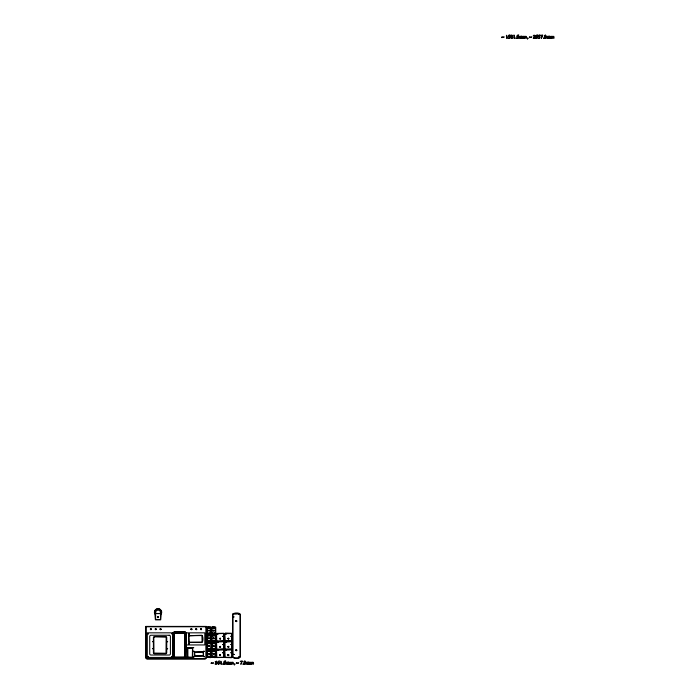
<?xml version="1.0" encoding="UTF-8"?>
<svg xmlns="http://www.w3.org/2000/svg" width="700" height="700" viewBox="0 0 700 700"><rect width="100%" height="100%" fill="white"/><g stroke="black" fill="none" stroke-linecap="round" stroke-linejoin="round"><path stroke-width="1.05" d="M207.909 634.462L207.077 635.303L207.077 641.384L207.909 642.215L211.129 641.699L211.19 635.303L210.56 634.489L207.139 633.946L207.077 627.55L207.594 626.78L211.129 627.235L211.19 633.631L210.359 634.462M212.511 634.462L211.68 635.303L211.68 641.384L212.511 642.215L215.731 641.699L215.793 635.303L215.162 634.489L211.741 633.946L211.68 627.55L212.196 626.78L215.731 627.235L215.793 633.631L214.961 634.462M207.909 642.215L207.077 643.055L207.104 649.337L211.129 650.492L211.19 656.889L210.674 657.659L207.139 657.204L207.077 650.799L207.909 649.968M217.123 641.314L216.291 640.483L216.466 633.413L223.711 633.255L223.869 640.99L216.379 641.83L216.317 648.707L217.149 649.548M212.511 642.215L211.68 643.055L211.706 649.337L215.731 650.492L215.793 656.889L215.276 657.659L211.741 657.204L211.68 650.799L212.511 649.968M210.359 649.968C212.362 649.565 212.266 642.582 210.359 642.215M214.961 649.968C216.965 649.565 216.869 642.582 214.961 642.215M231.438 649.486L232.269 650.317L232.269 656.889L231.438 657.72L224.761 657.475L224.516 650.317L225.146 649.512L232.129 649.189L231.971 641.454L224.726 641.611L224.551 648.681L225.382 649.512M186.156 644.945L204.811 644.945L204.811 632.835L185.308 632.835L185.308 657.44L186.156 657.44L186.156 632.835M223.239 641.305L224.07 642.136L224.009 649.023L216.449 649.845L216.606 657.58L223.851 657.423L224.026 650.344L223.195 649.512M229.81 664.239L228.874 662.051L226.082 662.305L226.074 664.3L227.168 664.3L227.071 662.384L227.701 662.541L227.395 664.3L228.498 664.3L228.139 662.602L228.672 662.305L228.725 664.3L230.991 664.3L230.65 662.594L231.525 662.541C231.184 665.499 232.277 664.169 232.496 662.305C232.487 664.457 233.914 665.35 233.214 662.366L229.915 662.305L229.81 664.3M550.541 38.386L550.725 36.33L553.858 36.444C554.558 39.436 553.122 38.544 553.14 36.391C552.913 38.255 551.827 39.585 552.169 36.627L551.294 36.68L551.635 38.386L549.369 38.386L549.308 36.391L548.782 36.689L549.141 38.386L548.03 38.386L548.336 36.627L547.715 36.47L547.803 38.386L546.709 38.386L546.718 36.47L549.509 36.129L550.454 38.386M522.988 38.386L523.171 36.33L526.304 36.444C527.004 39.436 525.569 38.544 525.586 36.391C525.359 38.255 524.274 39.585 524.615 36.627L523.74 36.68L524.081 38.386L521.815 38.386L521.754 36.391L521.229 36.689L521.587 38.386L520.485 38.386L520.791 36.627L520.161 36.47L520.258 38.386L519.164 38.386L519.173 36.47L521.964 36.129L522.9 38.386M250.066 664.3L250.075 662.305L253.382 662.366C254.082 665.35 252.648 664.457 252.665 662.305C252.438 664.169 251.352 665.499 251.694 662.541L250.819 662.594L251.16 664.3L248.894 664.3L248.832 662.305L248.307 662.602L248.666 664.3L247.564 664.3L247.87 662.541L247.24 662.384L247.336 664.3L246.243 664.3L246.251 662.305L249.034 662.051L249.979 664.3M172.83 632.835L172.83 657.44M200.576 629.099C201.548 631.33 202.204 627.296 200.576 629.099M200.821 629.142L201.53 629.256L200.821 629.142M147.919 656.46L148.514 656.582L147.919 656.46M217.324 633.92L217.919 634.034L217.324 633.92M217.35 642.145L217.945 642.259L217.35 642.145M217.315 650.352L217.91 650.466L217.315 650.352M225.566 633.894L226.161 634.008L225.566 633.894M225.593 642.119L226.188 642.233L225.593 642.119M225.549 650.326L226.144 650.44L225.549 650.326M238.866 656.784L239.461 656.898L238.866 656.784M153.799 637.569L153.965 653.1L166.014 653.249L166.171 637.175L154.63 636.851L153.799 637.569M174.414 633.929L174.475 656.556L175.263 657.081L184.056 657.02L184.581 656.224L184.52 633.719L183.724 633.194L175.263 633.194L174.414 633.929M195.737 629.081C196.63 631.339 197.426 627.331 195.737 629.081M195.974 629.125L196.683 629.265L195.974 629.125M206.386 657.457L206.369 657.65A1.575 1.575 0 0 1 205.013 659.006L147.088 659.006A1.575 1.575 0 0 1 145.731 657.65L145.722 626.413L206.386 626.413L206.386 657.457M190.89 629.072C191.774 631.339 192.588 627.34 190.89 629.072M191.135 629.125L191.844 629.274L191.135 629.125M150.334 629.072C151.2 631.339 152.049 627.349 150.334 629.072M150.579 629.125L151.287 629.274L150.579 629.125M244.3 661.789L244.877 664.212L245.411 661.771L244.86 661.124L244.3 661.789M544.766 35.875L545.352 38.29L545.886 35.857L545.326 35.201L544.766 35.875M193.585 656.617L194.145 656.827L193.611 656.548M188.449 633.929C189.131 635.845 189.919 632.511 188.449 633.929M188.685 633.981L189.201 634.104L188.711 633.92M157.447 616.98C158.261 619.325 159.241 615.274 157.447 616.98M157.684 617.041L158.41 617.216L157.684 617.041M171.614 656.451L172.2 656.591L171.614 656.451M219.581 638.505C220.377 640.798 221.34 636.825 219.581 638.505M219.817 638.558L220.518 638.733L219.817 638.558M219.607 646.73C220.404 649.023 221.366 645.059 219.607 646.73M219.844 646.782L220.509 647.045L219.879 646.695M219.564 654.938C220.36 657.23 221.322 653.258 219.564 654.938M219.8 654.99L220.5 655.165L219.8 654.99M227.815 638.479C228.611 640.771 229.574 636.799 227.815 638.479M228.051 638.531L228.751 638.706L228.051 638.531M227.841 646.704C228.638 648.996 229.6 645.024 227.841 646.704M228.078 646.756L228.777 646.931L228.078 646.756M227.797 654.911C228.594 657.204 229.556 653.231 227.797 654.911M228.043 654.964L228.743 655.139L228.043 654.964M235.777 620.944C236.574 623.236 237.545 619.264 235.777 620.944M236.023 620.996L236.723 621.171L236.023 620.996M188.449 643.606C189.105 645.54 189.936 642.206 188.449 643.606M188.685 643.668L189.201 643.799L188.685 643.668M187.556 648.06L187.539 656.845C188.072 658.472 192.246 658.472 192.789 656.845L192.675 647.85L187.556 648.06M187.793 648.104L187.827 657.038L192.351 657.186L192.518 648.069L187.793 648.104M222.661 636.326L223.248 636.475L222.661 636.326M222.688 644.551L223.274 644.7L222.688 644.551M222.644 652.759L223.23 652.907L222.644 652.759M230.895 636.291L231.481 636.449L230.895 636.291M230.921 644.525L231.507 644.674L230.921 644.525M230.886 652.733L231.464 652.881L230.886 652.733M233.537 654.343L234.124 654.491L233.537 654.343M147.928 633.675L148.514 633.832L147.928 633.675M152.504 641.55L153.09 641.707L152.504 641.55M188.597 635.705L188.877 642.442L201.784 642.521C203.499 642.023 203.28 635.731 201.784 635.25L188.597 635.705M188.834 635.758L189.044 642.25L202.116 642.058L201.924 635.521L188.834 635.758M193.104 647.526L193.681 647.684L193.104 647.526M193.585 651.219L194.171 651.376L193.585 651.219M194.407 652.111L194.696 656.197L203.56 655.935L203.359 651.814L194.407 652.111M194.644 652.164L194.784 655.97L203.341 655.839L203.21 652.015L194.644 652.164M203.761 651.219L204.347 651.376L203.761 651.219M207.34 627.41L207.366 633.85L210.577 634.183L210.901 627.331L207.366 627.331M207.34 635.154L207.366 641.602L210.577 641.926L210.901 635.084L207.34 635.154M207.34 642.906L207.366 649.355L210.577 649.679L210.901 642.836L207.34 642.906M207.34 650.659L207.366 657.108L210.577 657.431L210.901 650.589L207.34 650.659M211.942 627.41L211.969 633.85L215.18 634.183L215.504 627.331L211.969 627.331M211.942 635.154L211.969 641.602L215.18 641.926L215.504 635.084L211.942 635.154M211.942 642.906L211.969 649.355L215.18 649.679L215.504 642.836L211.942 642.906M211.942 650.659L211.969 657.108L215.18 657.431L215.504 650.589L211.942 650.659M216.554 633.771L216.711 640.894L223.624 640.894L223.624 633.5L216.58 633.692M216.58 641.996L216.737 649.128L223.65 649.128L223.65 641.725L216.58 641.996M216.536 650.204L216.694 657.335L223.606 657.335L223.606 649.933L216.536 650.204M224.551 633.692L224.779 641.043L232.032 641.043L232.032 633.299L225.356 633.054L224.551 633.692M224.787 633.745L224.945 640.867L231.858 640.867L231.91 633.535L224.814 633.666M224.814 641.97L224.971 649.093L231.884 649.093L231.884 641.699L224.814 641.97M224.779 650.178L224.936 657.3L231.849 657.3L231.849 649.906L224.805 650.099M232.645 614.241L232.619 656.863C233.03 658.84 239.96 658.84 240.371 656.863L240.371 614.434C239.776 612.386 233.608 612.605 232.645 614.241M232.881 614.294L232.864 656.845C233.345 658.508 239.636 658.508 240.126 656.845L240.109 614.294L239.523 613.847L232.907 614.215M160.037 629.038C160.773 631.356 161.831 627.41 160.037 629.038M160.274 629.108L160.965 629.291L160.274 629.108M193.104 657.379L193.681 657.536L193.104 657.379M233.537 616.822L234.115 616.98L233.564 616.744M235.795 650.064C236.477 652.391 237.632 648.471 235.795 650.064M236.031 650.134L236.723 650.335L236.031 650.134M245.971 662.646L244.851 664.344L244.072 663.915L243.959 661.596L244.869 660.992L245.971 662.646M546.446 36.732L545.317 38.43L544.539 38.001L544.434 35.683L545.344 35.079L546.446 36.732M186.638 657.37L187.224 657.545L186.638 657.37M218.076 662.629L218.697 664.204L219.144 662.821L218.076 662.629M155.199 629.02C155.846 631.356 157.062 627.454 155.199 629.02M155.426 629.09L156.117 629.309L155.426 629.09M152.513 648.559L153.09 648.742L152.513 648.559M208.556 630.411C209.195 632.747 210.429 628.863 208.556 630.411M208.793 630.481L209.475 630.7L208.827 630.394M208.556 638.164C209.195 640.5 210.429 636.615 208.556 638.164M208.793 638.234L209.475 638.452L208.793 638.234M208.556 645.907C209.195 648.253 210.429 644.367 208.556 645.907M208.793 645.986L209.475 646.205L208.793 645.986M208.556 653.66C209.195 656.005 210.429 652.12 208.556 653.66M208.793 653.739L209.475 653.957L208.793 653.739M213.159 630.411C213.798 632.747 215.031 628.863 213.159 630.411M213.395 630.481L214.043 630.788L213.43 630.394M213.159 638.164C213.798 640.5 215.031 636.615 213.159 638.164M213.395 638.234L214.077 638.452L213.395 638.234M213.159 645.907C213.798 648.253 215.031 644.367 213.159 645.907M213.395 645.986L214.077 646.205L213.395 645.986M213.159 653.66C213.798 656.005 215.031 652.12 213.159 653.66M213.395 653.739L214.077 653.957L213.395 653.739M167.046 641.532L167.624 641.716L167.046 641.532M238.866 614.381L239.444 614.574L238.901 614.311M186.646 647.509L187.215 647.71L186.646 647.509M511.201 37.179L511.271 38.106L512.12 38.15L512.111 37.336L511.201 37.179M171.623 633.649L172.156 633.929L171.666 633.579M167.046 648.541L167.615 648.76L167.046 648.541M203.77 656.574L204.33 656.801L203.77 656.574M223.851 662.218L225.295 663.329L224.604 664.169L223.685 664.038L225.269 663.994L225.557 662.655L224.219 661.85L225.68 660.949L224.385 661.045L223.939 662.279M508.331 36.295L509.766 37.406L509.075 38.255L508.165 38.124L509.74 38.08L510.029 36.741L508.69 35.936L510.16 35.035L508.856 35.123L508.34 36.278M516.941 36.295L518.376 37.406L517.694 38.255L516.775 38.124L518.359 38.08L518.648 36.741L517.3 35.936L518.77 35.035L517.475 35.123L516.95 36.278M535.876 36.295L537.32 37.406L536.629 38.255L535.71 38.124L537.294 38.08L537.582 36.741L536.235 35.936L537.705 35.035L536.41 35.123L535.876 36.295M538.335 36.295L539.779 37.406L539.087 38.255L538.178 38.124L539.753 38.08L540.041 36.741L538.702 35.936L540.173 35.035L538.869 35.123L538.344 36.278M220.885 663.863C222.88 666.724 220.045 656.486 220.885 663.863M506.59 37.949C508.585 40.81 505.75 30.564 506.59 37.949M513.975 37.949C515.97 41.081 513.205 29.864 513.975 37.949M242.218 661.124L240.852 664.344L241.832 661.404C239.356 662.183 240.074 660.686 242.218 661.124M542.692 35.201L541.327 38.43L542.299 35.49C539.822 36.269 540.549 34.773 542.692 35.201M215.171 663.941L216.685 663.985L216.668 661.168L215.136 661.771L216.317 661.404L215.67 662.655L216.554 662.979L216.519 663.924L215.171 663.941M512.199 35.752L511.735 36.461L511.123 35.683L511.63 35.201L512.199 35.752M234.666 664.37L234.307 665L234.859 664.247L234.237 663.889L234.666 664.37M527.756 38.456L527.398 39.086L527.949 38.334L527.327 37.975L527.756 38.456M211.269 662.996L211.094 663.512L213.325 663.241C214.165 661.867 212.502 663.784 211.741 662.699L211.269 662.996M236.364 662.996L236.18 663.512L238.42 663.241C239.251 661.867 237.598 663.784 236.836 662.699L236.364 662.996M501.9 37.083L501.716 37.599L503.956 37.328C504.787 35.954 503.134 37.87 502.373 36.785L501.9 37.083M529.445 37.083L529.27 37.599L531.501 37.328C532.341 35.954 530.688 37.87 529.926 36.785L529.445 37.083M219.678 663.206L218.662 664.352L217.893 663.959L217.551 662.9L218.216 661.439C221.742 659.689 216.624 662.602 218.776 662.183L219.678 663.206M535.176 35.945L533.724 38.01L535.369 37.686L535.159 38.386L533.242 38.386L534.747 36.155L534.1 35.42L533.242 36.05L533.654 35.28L534.931 35.324L535.176 35.945M510.921 37.109L511.009 38.22L512.383 38.203L511.875 36.558L512.321 35.28L511.017 35.289L510.921 37.109M223.379 664.081L222.827 664.081L223.379 664.081M243.539 664.081L242.996 664.081L243.539 664.081M516.469 38.167L515.918 38.167L516.469 38.167M544.014 38.167L543.471 38.167L544.014 38.167M155.479 609.709L154.901 610.461A3.64 3.64 0 0 0 154.901 614.101L155.383 619.789L160.711 619.789L161.201 614.101A3.64 3.64 0 0 0 161.201 610.461L159.862 609.131A3.64 3.64 0 0 0 156.231 609.131L155.479 609.709M155.654 609.884L155.111 610.584A3.395 3.395 0 0 0 155.111 613.979L155.654 614.679L155.627 619.553L160.475 619.553L160.475 614.653L160.982 613.979A3.395 3.395 0 0 0 160.982 610.584L159.74 609.341A3.395 3.395 0 0 0 156.354 609.341L155.654 609.884M160.143 613.489L155.96 613.489A2.415 2.415 0 0 1 158.051 609.866A2.415 2.415 0 0 1 160.143 613.489M160.352 613.611L155.75 613.611A2.66 2.66 0 0 1 158.051 609.621A2.66 2.66 0 0 1 160.352 613.611M206.019 626.771L146.081 626.771L146.081 657.44A1.208 1.208 0 0 0 147.298 658.656L204.811 658.656A1.208 1.208 0 0 0 206.019 657.44L206.019 626.771M210.341 627.322L207.926 627.322L207.926 628.171L210.341 628.171L210.341 627.322M214.944 627.322L212.529 627.322L212.529 628.171L214.944 628.171L214.944 627.322M210.105 627.559L208.162 627.926L210.105 627.559M214.707 627.559L212.765 627.926L214.707 627.559M184.949 631.619L174.046 631.619L174.046 632.468L184.949 632.468L184.949 631.619M184.704 631.864L174.282 632.222L184.704 631.864M173.679 632.835L147.298 632.835L147.298 657.44L173.679 657.44L173.679 632.835M183.732 632.835L175.254 632.835A1.208 1.208 0 0 0 174.046 634.043L174.046 656.233A1.208 1.208 0 0 0 175.254 657.44L183.732 657.44A1.208 1.208 0 0 0 184.949 656.233L184.949 634.043A1.208 1.208 0 0 0 183.732 632.835M173.434 633.071L173.075 657.204L173.434 633.071M185.911 633.071L185.553 657.204L185.911 633.071M210.341 633.01L207.926 633.01L207.926 633.859L210.341 633.859L210.341 633.01M214.944 633.01L212.529 633.01L212.529 633.859L214.944 633.859L214.944 633.01M210.105 633.255L208.162 633.622L210.105 633.255M214.707 633.255L212.765 633.622L214.707 633.255M210.341 635.075L207.926 635.075L207.926 635.924L210.341 635.924L210.341 635.075M214.944 635.075L212.529 635.075L212.529 635.924L214.944 635.924L214.944 635.075M169.199 635.25L150.929 635.25A1.208 1.208 0 0 0 149.721 636.466L149.721 653.809A1.208 1.208 0 0 0 150.929 655.025L169.199 655.025A1.208 1.208 0 0 0 170.406 653.809L170.406 636.466A1.208 1.208 0 0 0 169.199 635.25M210.105 635.311L208.162 635.679L210.105 635.311M214.707 635.311L212.765 635.679L214.707 635.311M165.515 636.466L154.612 636.466A1.208 1.208 0 0 0 153.405 637.674L153.405 652.601A1.208 1.208 0 0 0 154.612 653.809L165.515 653.809A1.208 1.208 0 0 0 166.731 652.601L166.731 637.674A1.208 1.208 0 0 0 165.515 636.466M210.341 640.762L207.926 640.762L207.926 641.611L210.341 641.611L210.341 640.762M214.944 640.762L212.529 640.762L212.529 641.611L214.944 641.611L214.944 640.762M210.105 641.008L208.162 641.375L210.105 641.008M214.707 641.008L212.765 641.375L214.707 641.008M210.341 642.827L207.926 642.827L207.926 643.676L210.341 643.676L210.341 642.827M214.944 642.827L212.529 642.827L212.529 643.676L214.944 643.676L214.944 642.827M210.105 643.064L208.162 643.431L210.105 643.064M214.707 643.064L212.765 643.431L214.707 643.064M210.341 648.515L207.926 648.515L207.926 649.364L210.341 649.364L210.341 648.515M214.944 648.515L212.529 648.515L212.529 649.364L214.944 649.364L214.944 648.515M210.105 648.76L208.162 649.128L210.105 648.76M214.707 648.76L212.765 649.128L214.707 648.76M210.341 650.58L207.926 650.58L207.926 651.429L210.341 651.429L210.341 650.58M214.944 650.58L212.529 650.58L212.529 651.429L214.944 651.429L214.944 650.58M210.105 650.816L208.162 651.184L210.105 650.816M214.707 650.816L212.765 651.184L214.707 650.816M210.341 656.267L207.926 656.267L207.926 657.116L210.341 657.116L210.341 656.267M214.944 656.267L212.529 656.267L212.529 657.116L214.944 657.116L214.944 656.267M210.105 656.512L208.162 656.871L210.105 656.512M214.707 656.512L212.765 656.871L214.707 656.512"/></g></svg>
